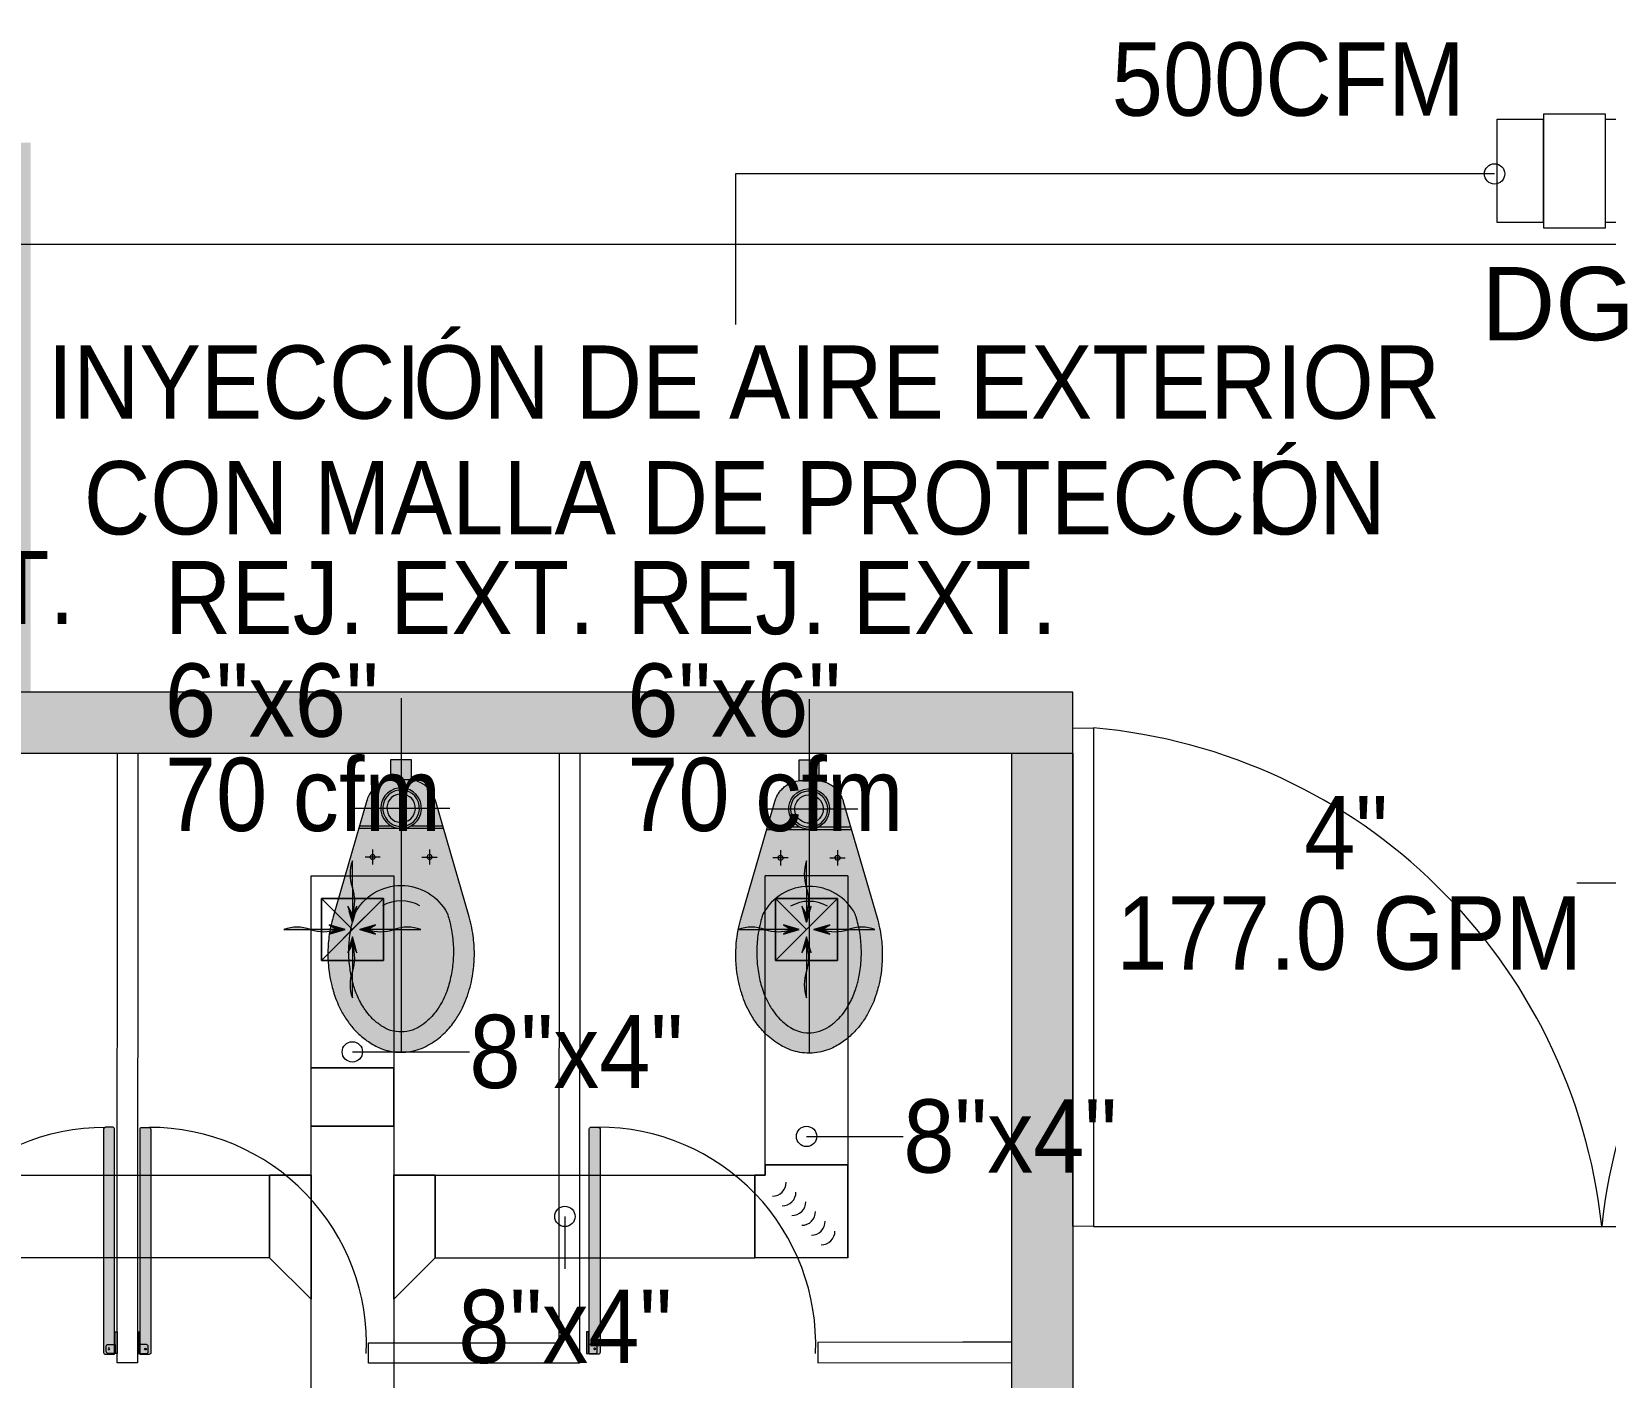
# Model space of a CAD drawing. Header units: metres. Extents: x 31.9 to 124, y -29 to 44.
# Drawn here: x 56.252 to 60.12, y -14.709 to -11.401 of the extents above; entities that cross this region are included whole.
import ezdxf

# ---------------------------------------------------------------- set-up
doc = ezdxf.new("R2010")
doc.units = ezdxf.units.M
doc.header["$LTSCALE"] = 100
doc.linetypes.add('Hidden 1_5', pattern=[0.0022, 0.0015, -0.0007000000000000001])
for name, color, linetype, lineweight in [('A-DETL-GENF', 7, 'Continuous', 9), ('A-GENM', 7, 'Continuous', 18), ('ARQ', 8, 'Continuous', 0), ('G-ANNO-TEXT', 7, 'Continuous', 9), ('M-HVAC-CDFF-IDEN', 7, 'Continuous', 9), ('M-HVAC-DUCT', 7, 'Continuous', 18), ('M-HVAC-DUCT-ANNO', 7, 'Hidden 1_5', 18), ('M-HVAC-DUCT-IDEN', 7, 'Continuous', 9), ('P-PIPE-IDEN', 7, 'Continuous', 9)]:
    doc.layers.add(name, color=color, linetype=linetype, lineweight=lineweight)
doc.layers.add('M-HVAC-CDFF', color=8, linetype='Continuous', lineweight=18, true_color=0x414141)
doc.styles.add('SansSerif', font='SANSS__.TTF', dxfattribs={"width": 0.9, "height": 0.18})
doc.styles.add('SansSerif_2', font='SANSS__.TTF', dxfattribs={"height": 0.1799999999999998})

# ---------------------------------------------------------------- blocks, each defined once
blk = doc.blocks.new('Est etapa 3 torre')
at = {"layer": 'ARQ'}
blk.add_line((1113.670491922903, -6003.673836377351), (1145.333174937007, -6003.673839297823), dxfattribs=at)
blk = doc.blocks.new('PUERTA BAÑOS')
at = {"layer": 'ARQ'}
h = blk.add_hatch(color=256, dxfattribs=at)
edge = h.paths.add_edge_path()
edge.add_line((-0.0074999999487773, 0.0024999998868225), (-0.0075031825107885, -0.6277996641574646))
edge.add_arc((-0.01250318248631676, -0.6277996643612159), 0.004999999975528264, -89.99999766574399, 2.3348184754468093e-06, ccw=False)
edge.add_line((-0.0125031822826145, -0.6327996643367442), (-0.0325031823012978, -0.6327996648610679))
edge.add_arc((-0.03250318250481996, -0.627799664827046), 0.005000000034021905, 180.0000023323223, 270.0000023321921, ccw=False)
edge.add_line((-0.0375031825388419, -0.6277996650305795), (-0.0374999998602448, -0.002500000990949047))
edge.add_arc((-0.03249999982656623, -0.002500000845348063), 0.005000000033678566, 90.00000166789118, 180.0000016684638, ccw=False)
edge.add_line((-0.0324999999721172, 0.0024999991883305), (-0.0074999999487773, 0.0024999998868225))
for p, q in [((1.137e-13, 9.095e-13), (-0.0050000000047135, -5.77529e-11)), ((1.7461161e-09, -0.0599999999967622), (1.137e-13, 9.095e-13)), ((-0.029999999795109, -0.0050000008186544), (-0.0299999993294478, -0.0200000007744166)), ((-0.0050000000047135, -5.77529e-11), (-0.0250000000233399, -6.984919e-10)), ((-0.024999999324848, -0.0250000006626579), (-0.0049999993062784, -0.0250000000801265)), ((-0.0049999993062784, -0.0250000000801265), (-0.0050000000047135, -5.77529e-11)), ((-0.0050000000047135, -5.77529e-11), (-0.0049999982584836, -0.0600000001127228)), ((-0.0049999982584836, -0.0600000001127228), (1.7461161e-09, -0.0599999999967622))]:
    blk.add_line(p, q, dxfattribs=at)
blk.add_lwpolyline([(-0.0074999999487773, 0.0024999998868225), (-0.0075031825107885, -0.6277996641574646, -0.4142135623759698), (-0.0125031822826145, -0.6327996643367442), (-0.0325031823012978, -0.6327996648610679, -0.4142135623724264), (-0.0375031825388419, -0.6277996650305795), (-0.0374999998602448, -0.002500000990949, -0.4142135623760223), (-0.0324999999721172, 0.0024999991883305)], format="xyb", close=True, dxfattribs=at)
blk.add_circle((-0.0224999996133875, -0.0125000005932634), 0.0025000000013434, dxfattribs=at)
at = {"layer": 'ARQ', "ltscale": 0.1}
blk.add_arc((-0.034025017172155, -0.0259464447144637), 0.6068551286275402, 177.548312870002, 270.1436830651604, dxfattribs=at)
at = {"layer": 'ARQ'}
for centre, radius, start, end in [((-0.0249999997905093, -0.0050000006435766), 0.0050000000026502, 90.00000155563731, 180.0000015586185), ((-0.0249999993247343, -0.020000000658456), 0.0050000000028146, 180.00000155562, 270.0000015556374)]:
    blk.add_arc(centre, radius, start, end, dxfattribs=at)
blk = doc.blocks.new('INODORO')
at = {"layer": 'ARQ'}
h = blk.add_hatch(color=256, dxfattribs=at)
edge = h.paths.add_edge_path()
edge.add_line((0.167138879916763, 0.3874542567732533), (0.0841340761049431, 0.1014604439486232))
edge.add_arc((0.0166338178486854, 0.1199999999093961), 0.0700000000000085, 269.9999996867988, 344.64191253289164, ccw=False)
edge.add_line((0.0166338174658449, 0.0499999999087777), (-0.0166338174676777, 0.0500000000906038))
edge.add_arc((-0.016633817085733, 0.1200000000917498), 0.0699999999999481, 195.3580868407373, 269.99999968683017, ccw=False)
edge.add_line((-0.08413407554513701, 0.1014604448682803), (-0.1671388762304913, 0.3874542586008414))
edge.add_arc((0.1445241762276623, 0.4779091156929099), 0.3245241738887575, 179.9999996868257, 196.1844647994607, ccw=False)
edge.add_arc((0.1445241762258433, 0.4779091156929099), 0.3245241738885062, 162.8823672647612, 179.9999996868052, ccw=False)
edge.add_arc((0.0735606987828419, 0.4997642400489898), 0.2502714864526803, 143.3683697551233, 162.8823672647904, ccw=False)
edge.add_arc((0.0285611388035818, 0.5332224222456718), 0.1941964442831833, 119.1220158624026, 143.3683697551146, ccw=False)
edge.add_arc((2.9203875e-09, 0.5844902877188362), 0.1355097122808655, 89.99999968678691, 119.12201586236091, ccw=False)
edge.add_arc((2.9203875e-09, 0.5844902877179265), 0.1355097122805724, 60.877983511279126, 89.9999996868533, ccw=False)
edge.add_arc((-0.0285611335220324, 0.5332224225594473), 0.1941964442830499, 36.63162961851879, 60.87798351123172, ccw=False)
edge.add_arc((-0.0735606938687283, 0.4997642408529829), 0.2502714864527536, 17.117632108836688, 36.631629618503325, ccw=False)
edge.add_arc((-0.1445241715509269, 0.4779091172708834), 0.3245241738884838, -3.131308972115221e-07, 17.117632108913824, ccw=False)
edge.add_arc((-0.1445241715500174, 0.4779091172695189), 0.3245241738885833, 343.81552050504206, 359.9999996868814, ccw=False)
blk.add_hatch(color=256, dxfattribs=at).paths.add_polyline_path([(0.0249999999987267, 0.0500000000006367), (-0.0250000000005457, 0.0500000000020009), (-0.0250000000014552, 0), (0.0249999999996362, 4.547e-13)])
at = {"layer": 'ARQ', "extrusion": (-1.5566525472e-06, -4.4737095447e-06, 0.9999999999887814)}
for p, q in [((-0.0512779855508256, 0.2400000002935485, 13.501742092681), (-0.0887220123605062, 0.2400000004986396, 13.50174203439367)), ((-0.0699999990584388, 0.2212779869937549, 13.50174197978049), (-0.069999998852893, 0.2587220138016164, 13.50174214729419)), ((0.0512779876389118, 0.2399999997337545, 13.50174225232502), (0.0887220144476828, 0.2399999995291182, 13.50174231061236)), ((0.0700000009418886, 0.2212779862279603, 13.50174219771184), (0.0700000011456155, 0.2587220130349124, 13.50174236522554)), ((0.1029590844498784, 0.169999999450738, 13.50174201961486), (-0.1029590831250857, 0.1700000005789661, 13.50174169907182)), ((-0.0237486835449659, 0.1640000001457338, 13.50174179553264), (-0.1013111289695416, 0.1640000005691036, 13.50174167479486)), ((0.1013111302281118, 0.1639999994617938, 13.50174199020731), (0.0237486848026833, 0.1639999998856183, 13.50174186946954))]:
    blk.add_line(p, q, dxfattribs=at)
at = {"layer": 'ARQ', "extrusion": (-1.5566525472e-06, -4.4737095447e-06, 0.9999999999887814), "flags": 128}
for points, elevation in [([(0.1671388799180908, 0.3874542567674592), (0.0841340761063266, 0.1014604439433082, -0.0167011858539135), (0.0827460431519839, 0.0969962248799978, -0.0228064528630514), (0.0803759648998266, 0.0910701072474405, -0.0218209622997338), (0.0776118789034668, 0.0856244843505995, -0.0347514792471935), (0.0722630478320732, 0.0775101332194199, -0.0365712911506086), (0.065478668989913, 0.0698583952563556, -0.0439883392274098), (0.055953944524454, 0.0620868957062605, -0.0521847935260016), (0.0431115439781712, 0.0552008485319434, -0.0824963867723115), (0.0207382643283103, 0.0501204355199821, -0.0146682033006329), (0.016633817465493, 0.049999999907792), (-0.0166338174681699, 0.0500000000892362, -0.083908947042246), (-0.0396378349518565, 0.0538878592796746, -0.0986986279768356), (-0.0632296782828643, 0.0677618366508902, -0.0824963867874234), (-0.0776167863289649, 0.0856331925254456, -0.0521847935286534), (-0.0834107733392284, 0.0990038548847728, -0.0091466910465832), (-0.0841340755424673, 0.1014604448637169), (-0.1671388762315909, 0.3874542585969077, -0.0384382318810308), (-0.1773120912419022, 0.436227508481503, -0.0322098651645196), (-0.179999997662262, 0.4779091174592618, -0.0043562944650778), (-0.1799507307570857, 0.4835636869435682, -0.0347539822823099), (-0.1760397497963983, 0.5284532426546146, -0.0218184611944585), (-0.1704152023055578, 0.5561978587393114, -0.0137793666262375), (-0.1656243812009251, 0.573427761838207, -0.0090242503766358), (-0.1628101955625901, 0.5820115332269507, -0.0228039516042641), (-0.1543373170048916, 0.6031968815550527, -0.0218209623747577), (-0.1444549128022155, 0.6226666811719203, -0.0315147983743547), (-0.1272792173413599, 0.6490932225697252, -0.0032331399943346), (-0.1257677262995335, 0.6510988845571141, -0.0365712911242686), (-0.1069463219407443, 0.6723266531382831, -0.0439883392046276), (-0.0805225559546658, 0.693886688675776, -0.0220501206487333), (-0.0659486565789375, 0.7028695782688371, -0.0301025395815668), (-0.05125606195865599, 0.7099322979612929, -0.0824963867841922), (-0.0079446084483641, 0.7197669127161005, -0.0146663661885284), (3.6587572e-09, 0.719999999991422, -0.0839082790123927), (0.0445320610557226, 0.7124737941473592, -0.0433837691539921), (0.0659486637128932, 0.7028695775453342, -0.0550790149373282), (0.1007063471003309, 0.6781437026464371, -0.0508149280683712), (0.1272792238852709, 0.6490932211777436, -0.0315497034242814), (0.1444720595537028, 0.6226362692529773, -0.0521855455748661), (0.1651875980231962, 0.5748313444857477, -0.0014683863351956), (0.1656243869217695, 0.5734277600260388, -0.0425164554927479), (0.1773120686760742, 0.5195909348136257, -0.0322100287174995), (0.1800000023387562, 0.4779091154888416, -0.0043571310662072), (0.1799507165077342, 0.4722534601760911, -0.0347522301866887), (0.1760399391368104, 0.4273661615002933, -0.0218196117753596), (0.1704151328853481, 0.3996200761491883, -0.0097069137479181), (0.167138857705388, 0.3874541802362085)], 13.50184572046907), ([(2.10209143665e-05, 0.6700604028757108, 0.0146663662201114), (-0.0049980160714407, 0.6699131491592321, 0.0824963867754862), (-0.0323601810299641, 0.6637000962787579, 0.0447953269140428), (-0.0459570889083387, 0.6566657190582808, 0.0073747332536994), (-0.0496328151280998, 0.6542484947989952, 0.0439883391764525), (-0.0699262428530629, 0.6376904075384654, 0.0365712911168267), (-0.0843810639122695, 0.6213875009867291, 0.0188768098917693), (-0.0908717233557279, 0.6121897254497327, 0.015864262478818), (-0.0979042313401942, 0.6005909817039088, 0.0218209623995093), (-0.1063467931616888, 0.5839578847887129, 0.0228039516112901), (-0.11358519381172, 0.5658591904561657, 0.0179099563173766), (-0.1180962050232618, 0.5512265233249379, 0.0048944974453076), (-0.1195818378695009, 0.5454905562712559, 0.0218184611920648), (-0.124827357386251, 0.5196155991474912, 0.0347539822809637), (-0.1284747844892388, 0.477751068541692, 0.0043562944693063), (-0.1285207313875723, 0.4724775501558188, 0.0322098651650438), (-0.126013958070092, 0.4336047886186073, 0.0336196500379373), (-0.1180962058839448, 0.3937285768771058, 0.0103533777945605), (-0.1156160600690441, 0.3852294822167833, 0.0084883444845169), (-0.1133215334037229, 0.3783427035490652)], 13.50174109866126), ([(0.1133635720422624, 0.3783427023080597, 0.0009349440113181), (0.1136277496650072, 0.3790973919334771, 0.0179081190670982), (0.1181382446900456, 0.3937285755838043, 0.0048942608912736), (0.1196238084346395, 0.3994642646617991, 0.0218196117238312), (0.1248695692754063, 0.4253405920407407, 0.0347522301599872), (0.1285168065081305, 0.4672030177138213, 0.0043571310470062), (0.1285627710560046, 0.4724775487488305, 0.032210028726899), (0.1260559723300845, 0.5113505064617754, 0.0336194864654326), (0.1181382455515812, 0.5512265220270888, 0.0103527910675619), (0.1156582502073494, 0.5597251381185752, 0.0521855455776311), (0.0979609155770011, 0.6005650010045886, 0.0158991415559226), (0.0909137645516698, 0.6121897244565649, 0.0665105114334335), (0.0651759842235907, 0.6421578962907079, 0.0403733848146336), (0.0459991305885239, 0.6566657185562396, 0.0580937513201958), (0.0281543067209428, 0.6653056955411218, 0.0839082790044594), (2.10209143665e-05, 0.6700604028757108)], 13.50174109866127)]:
    blk.add_lwpolyline(points, format="xyb", dxfattribs=dict(at, elevation=elevation))
at = {"layer": 'ARQ', "ltscale": 0.25, "extrusion": (-1.5566525472e-06, -4.4737095447e-06, 0.9999999999887814), "elevation": 13.50174109866126}
for points in [[(2.10175234599e-05, -0.1499395971131048), (2.10215969494e-05, 0.7200604028791215)], [(-0.1199789826137919, 0.1200604028850315), (0.1200210176653818, 0.1200604028813935)]]:
    blk.add_lwpolyline(points, dxfattribs=at)
at = {"layer": 'ARQ', "extrusion": (-1.5566525472e-06, -4.4737095447e-06, 0.9999999999887814), "elevation": 13.50174109866127}
blk.add_lwpolyline([(0.0250210175254287, 0.0500604028859863), (-0.0249789824728811, 0.0500604028855315), (-0.0249789824750483, 6.04028866683e-05), (0.025021017524171, 6.04028866683e-05)], close=True, dxfattribs=at)
at = {"layer": 'ARQ', "extrusion": (-1.556652547174008e-06, -4.473709544709044e-06, 0.9999999999887812)}
blk.add_ellipse((2.1245228e-09, 0.438210434820121, 13.50174305923893), major_axis=(0.1210894758802731, -0.0421337682255033), ratio=0.9999999999887806, start_param=3.962815268545562, end_param=6.131667520141916, dxfattribs=at)
at = {"layer": 'ARQ', "extrusion": (-1.556652547168421e-06, -4.473709544710988e-06, 0.9999999999887813)}
blk.add_ellipse((2.1245228e-09, 0.438210434820121, 13.50174305923893), major_axis=(0.08626053019274069, -0.0300148395202315), ratio=0.9999999999887816, start_param=4.528682651413999, end_param=5.565800137270519, dxfattribs=at)
at = {"layer": 'ARQ', "extrusion": (-1.556652547069511e-06, -4.473709544810609e-06, 0.9999999999887813)}
for centre in [(-0.0699999989565754, 0.2400000003976856, 13.50174206353734), (0.07000000104375201, 0.2399999996282531, 13.50174228146869)]:
    blk.add_ellipse(centre, major_axis=(0.0056667529156613, -0.0019717787378508), ratio=0.9999999999887814, dxfattribs=at)
at = {"layer": 'ARQ', "extrusion": (-1.556652547155208e-06, -4.473709544715585e-06, 0.9999999999887815)}
blk.add_ellipse((3.881837e-10, 0.120000000015807, 13.50174163565786), major_axis=(0.0472229409644698, -0.0164314894835613), ratio=0.9999999999887814, dxfattribs=at)
at = {"layer": 'ARQ', "extrusion": (-1.556652547174209e-06, -4.473709544708974e-06, 0.9999999999887813)}
blk.add_ellipse((3.881837e-10, 0.120000000015807, 13.50174163565786), major_axis=(0.0425006468680414, -0.014788340535414), ratio=0.9999999999887812, dxfattribs=at)
at = {"layer": 'ARQ', "extrusion": (-1.556652547156365e-06, -4.473709544715183e-06, 0.9999999999887816)}
blk.add_ellipse((3.881837e-10, 0.120000000015807, 13.50174163565786), major_axis=(0.0330560586750786, -0.011502042638485), ratio=0.9999999999887814, dxfattribs=at)
blk = doc.blocks.new('P6-7-8')
at = {"layer": 'ARQ', "ltscale": 0.03}
h = blk.add_hatch(color=256, dxfattribs=at)
h.dxf.hatch_style = 1
h.paths.add_polyline_path([(129.3865621133843, -2853.855804506081), (129.3865621134357, -2854.005809336991), (129.7347591097323, -2854.005812471573), (129.7347591094476, -2853.855807643226)])
h.paths.add_polyline_path([(129.7347591042089, -2853.855807642994), (129.8847639346534, -2853.855807643057), (129.8847639376768, -2855.206729296698), (129.7347591103762, -2855.206729295236)])
h.paths.add_polyline_path([(132.4462888084984, -2855.356754535149), (132.4462888084984, -2855.206729295966), (129.3865621139901, -2855.2064112302), (129.3865621139901, -2855.356436469382)])
h.paths.add_polyline_path([(129.0366104135594, -2859.980488836386), (129.0365619734098, -2855.355804504832), (128.8865619759476, -2855.355804501174), (128.8866028129132, -2859.61510797262), (128.8865621027003, -2859.980483682531)])
h.paths.add_polyline_path([(132.4462332317758, -2858.531190915465), (132.2962079925928, -2858.531190915465), (132.2961985988152, -2855.356754535153), (132.4462238379981, -2855.356754535153)])
h.paths.add_polyline_path([(131.0459575716372, -2858.381174226039), (131.0461623731348, -2860.070768082228), (131.3462096694964, -2860.070768082228), (131.3462096694964, -2859.920510028152), (131.1970768258589, -2859.920717763606), (131.1960066738188, -2858.381174226039)])
h.paths.add_polyline_path([(132.4462353723156, -2859.920520186214), (132.2962101331327, -2859.920520186214), (132.2962031860268, -2860.570226184826), (132.4462284252097, -2860.570226184826)])
h.paths.add_polyline_path([(132.2462932880007, -2860.070778806225), (132.2962101331641, -2860.070569288396), (132.2962101331641, -2859.920520186214), (132.2462932880007, -2859.920729704043)])
h.paths.add_polyline_path([(128.886562301552, -2862.415180066459), (132.4462924995787, -2862.415179770738), (132.4462924995787, -2862.265130668557), (129.386562157413, -2862.265130964944), (129.3865621574585, -2862.380562136251), (128.8865623016661, -2862.380562134603)])
h.paths.add_polyline_path([(132.296246309827, -2861.77026801326), (132.2962433973955, -2862.265130954991), (132.4462924995771, -2862.265130954991), (132.4462954120086, -2861.77026801326)])
h.paths.add_polyline_path([(135.7619949586428, -2859.920520184995), (135.7619949586428, -2860.070524724243), (135.1955374785273, -2860.070524723945), (135.1955375160589, -2862.435182168386), (135.0454909214725, -2862.435182167988), (135.0454908839408, -2859.920520185247)])
h.paths.add_polyline_path([(138.3143842359016, -2859.920520186054), (138.3143842359016, -2860.070524718216), (137.8865621068339, -2860.070524718216), (137.8865621052548, -2859.980562135912), (137.3865621054877, -2859.980562136592), (137.3865621070624, -2860.070524721014), (136.9619949586429, -2860.070524723048), (136.9619949586429, -2859.920520186054)])
h.paths.add_polyline_path([(135.1955375148452, -2862.43518216822), (142.2381091023706, -2862.435182171283), (142.2381091023706, -2862.282483498081), (135.1955375148452, -2862.282483495018)])
h.paths.add_polyline_path([(140.5135419087342, -2859.920557914773), (140.5135419087342, -2860.070562451633), (139.5143842359046, -2860.070562453403), (139.5143842359046, -2859.920557915868)])
h.paths.add_polyline_path([(139.938931607318, -2862.282483496777), (140.0889782017589, -2862.282483497177), (140.088971238908, -2860.07056245434), (139.9389712414459, -2860.070562450678), (139.9389712414952, -2860.068550720262), (139.938931607318, -2862.282483496777), (139.9388850109212, -2862.282483496944)])
h.paths.add_polyline_path([(141.713541908734, -2859.920557913772), (141.713541908734, -2860.070562453472), (142.2381090916138, -2860.070562453114), (142.2381091027237, -2862.435182176465), (142.3881556973101, -2862.435182166168), (142.3881556862002, -2859.920557904517)])
h.paths.add_polyline_path([(145.384194758097, -2862.280588873095), (149.1853955403637, -2862.280566040151), (149.1853955403637, -2862.430615142018), (145.384194758097, -2862.430637974962)])
h.paths.add_polyline_path([(144.8341426026773, -2862.430615865846), (144.8341426025486, -2859.980594837533), (144.884189033276, -2859.980562539161), (144.8841947568858, -2862.380562136068), (145.3841624598501, -2862.38056213594), (145.38422705638, -2862.430615865715)])
h.paths.add_polyline_path([(148.6194685378462, -2860.7769417958), (148.6194930768113, -2862.280607882768), (148.4694439749453, -2862.280607882768), (148.4694194359802, -2860.7769417958)])
h.paths.add_polyline_path([(148.6194715538054, -2860.77693100904), (149.035349948716, -2860.77689073295), (149.035349948716, -2860.926939834816), (148.6194715538054, -2860.926980110905)])
h.paths.add_polyline_path([(149.1853955418451, -2860.776899953183), (149.1854200808102, -2862.280566040151), (149.0353709789442, -2862.280566040151), (149.0353464399791, -2860.776899953183)])
h.paths.add_polyline_path([(146.0333011162077, -2858.461107505001), (149.0353464456027, -2858.461026982122), (149.0353464456027, -2858.611076083988), (146.0333011162077, -2858.611156606866)])
h.paths.add_polyline_path([(146.4926317325221, -2857.519826286345), (146.4926348308288, -2858.461037697722), (146.6426839326948, -2858.461037697722), (146.6426808343881, -2857.519826286345)])
h.paths.add_polyline_path([(144.8327194737803, -2856.358996580593), (144.8341426025484, -2859.980562539272), (144.9841917044143, -2859.980562539272), (144.9827685756463, -2856.358996580593)])
h.paths.add_polyline_path([(145.1269687749877, -2858.461139007801), (144.983624109452, -2858.461127165491), (144.983624109452, -2858.611176267357), (145.1269687749877, -2858.611188109666)])
h.paths.add_polyline_path([(146.4926317325221, -2856.368983506348), (149.0353387694822, -2856.368964819929), (149.0353387694822, -2856.519013921795), (146.4926317325221, -2856.519032608213)])
h.paths.add_polyline_path([(149.1853878713036, -2856.368960826278), (149.1854128560719, -2857.572304531316), (149.0353637542059, -2857.572304531316), (149.0353387694377, -2856.368960826278)])
h.paths.add_polyline_path([(146.4925657651124, -2852.602064806326), (146.492647770036, -2854.161488035861), (146.642696871902, -2854.161488035861), (146.6426147538398, -2852.60206449095)])
h.paths.add_polyline_path([(148.5878608232197, -2852.604307698292), (146.4926317325221, -2852.600434649178), (146.4926317325221, -2852.450385547312), (148.5887487636601, -2852.454461795352)])
h.paths.add_polyline_path([(148.8053236954897, -2851.006034373854), (140.337522235782, -2851.006056756445), (140.3375222311408, -2851.156060957897), (148.8053236908486, -2851.156038575423)])
h.paths.add_polyline_path([(140.3375222334616, -2853.856754543055), (140.3378832284277, -2851.156060958846), (140.4878874307697, -2851.156054297139), (140.48752643592, -2853.856747881347)])
at = {"layer": 'ARQ', "ltscale": 30}
blk.add_line((132.4969236847141, -2856.519891234578), (134.9947944785674, -2856.519914668785), dxfattribs=at)
at = {"layer": 'ARQ'}
for points in [[(132.4462888072671, -2855.356754535149), (132.4462888072671, -2855.206729295966), (129.3865621162324, -2855.2064112302), (129.3865621162324, -2855.356436469382)], [(132.4969236847141, -2856.519891234578), (132.4462272773121, -2856.519000841162), (132.4462272773123, -2855.294238042989), (132.4969236833299, -2855.295128435683)], [(130.1481577417076, -2855.356733207719), (130.1471688354909, -2856.854646163463), (130.0971000550703, -2856.854651772929), (130.0971000548593, -2856.804651766131), (130.0970822556442, -2856.804646162929), (130.0980944724947, -2855.356733207697)], [(131.2347003113846, -2855.356754535153), (131.2337173986716, -2856.855305862189), (130.715357990407, -2856.855309398034), (130.7153579901951, -2856.805309391235), (131.1836308188249, -2856.805305861655), (131.1846370421717, -2855.356754535131)], [(132.4462332317758, -2858.531190915465), (132.2962079925928, -2858.531190915465), (132.2961985988152, -2855.356754535153), (132.4462238379981, -2855.356754535153)], [(131.8192100245278, -2856.854715422981), (132.2962101493276, -2856.853722794184), (132.2962157587936, -2856.803654013765), (132.1760530223555, -2856.803653857923), (132.1760530223555, -2856.803653857923), (131.819210024506, -2856.804652153768)]]:
    blk.add_lwpolyline(points, close=True, dxfattribs=at)
for centre, radius, start, end in [((132.3763381027327, -2856.666377201232), 1.377428269337491, 6.142214153623073, 84.97734262253722), ((135.1153454188006, -2856.665618016318), 1.377312800737079, 95.02115285933064, 173.8890322096289)]:
    blk.add_arc(centre, radius, start, end, dxfattribs=at)
blk.add_blockref('Est etapa 3 torre', (-994.1638075738222, 3149.568271171783), dxfattribs=at)
at = {"layer": 'ARQ', "extrusion": (0, 0, -1), "zscale": -1, "rotation": 180.0000163624754}
blk.add_blockref('INODORO', (-130.7952633509733, -2855.371663240144, 13.50174102588632), dxfattribs=at)
at = {"layer": 'ARQ', "extrusion": (0, 0, -1), "xscale": -1, "zscale": -1, "rotation": 179.9999836375244}
blk.add_blockref('INODORO', (-131.7977546679615, -2855.373756104769, 13.50174113772906), dxfattribs=at)
at = {"layer": 'ARQ', "ltscale": 0.0003, "yscale": 0.8784798838123716, "zscale": 0.8784798838123716}
for p, xscale, rotation in [((130.0971000450031, -2856.831502603251), -0.8784798838123716, 179.9996933002925), ((130.1472188671075, -2856.832000915833), 0.8784798838123716, 180.0003066997074), ((131.2510846179039, -2856.831502603251), 0.8784798838123716, 180.0003066997074)]:
    blk.add_blockref('PUERTA BAÑOS', p, dxfattribs=dict(at, xscale=xscale, rotation=rotation))
blk = doc.blocks.new('REJILLA EXTRACCION - 6_x6_-1710424-NIVEL 07')
at = {"layer": 'A-DETL-GENF', "lineweight": 18, "true_color": 0x00ff00}
for points in [[(-1.732587406877428e-14, 0.1680091996616222), (-1.732587406877428e-14, 0.102751985560396), (0.005074311569211704, 0.1243079911316015), (0.005074311569211704, 0.1464531940904254)], [(-0.00507431156925502, 0.08119597998919924), (-0.005074311569263682, 0.05905077703038399), (-2.598881110316143e-14, 0.03749477145918721), (-1.732587406877428e-14, 0.102751985560396)], [(-0.01124999997696702, 0.05698034297572711), (2.805925305437995e-11, 0.01800919980325198), (0.01125000002051561, 0.05698034297572711), (2.424756075924961e-11, 0.03749477138846299)], [(-0.1682750000000202, -7.796643330948428e-14), (-0.1030177858988027, -7.796643330948428e-14), (-0.1245737914699995, 0.005074311569159727), (-0.1467189944288234, 0.005074311569151064)], [(-0.05724614331410783, 0.01125000002044631), (-0.03776057172686103, 2.419558313704329e-11), (-0.05724614331412516, -0.011249999977019), (-0.01827500014165002, 2.799861249513924e-11)], [(0.01827500014160671, 2.799861249513924e-11), (0.05724614331408184, -0.01124999997702767), (0.03776057172681772, 2.41869202000089e-11), (0.05724614331408184, 0.01125000002045497)], [(0.1030177858987594, -8.662937034387142e-14), (0.1682749999999769, -8.662937034387142e-14), (0.1467189944287801, 0.005074311569159727), (0.1245737914699649, 0.005074311569151064)], [(-0.1030177858988027, -7.796643330948428e-14), (-0.08146178032760595, -0.005074311569324323), (-0.05931657736879069, -0.00507431156931566), (-0.03776057179757659, -7.796643330948428e-14)], [(-0.01124999997695836, -0.05698034297588304), (2.4256223696284e-11, -0.03749477138862758), (0.01125000002052427, -0.05698034297588304), (2.805059011734556e-11, -0.01800919980341657)], [(-0.00507431156925502, -0.05905077703053992), (-0.00507431156925502, -0.0811959799893725), (-1.732587406877428e-14, -0.1027519855605693), (-1.732587406877428e-14, -0.03749477145934314)], [(0.03776057179753328, -7.796643330948428e-14), (0.05931657736873872, -0.00507431156931566), (0.08146178032755397, -0.005074311569324323), (0.1030177858987594, -8.662937034387142e-14)], [(-1.732587406877428e-14, -0.1027519855605693), (-1.732587406877428e-14, -0.1680091996617781), (0.005074311569211704, -0.1464531940905813), (0.005074311569211704, -0.1243079911317661)]]:
    blk.add_hatch(color=3, dxfattribs=at).paths.add_polyline_path(points)
at = {"layer": 'A-DETL-GENF', "color": 3, "true_color": 0x00ff00}
for p, q in [((6.831368803972282e-16, 0.168009199661704), (2.875373469035371e-16, 0.1027519855604849)), ((1.140101739104896e-16, 0.03749477145926518), (5.096097074041845e-16, 0.1027519855604849)), ((2.427051914165031e-11, 0.03749477138854408), (-0.0112499999769441, 0.05698034297580819)), ((-0.01124999997694418, 0.05698034297580839), (2.807948701888385e-11, 0.01800919980333402)), ((-0.007499999976950025, 0.04398996191540265), (2.807885464140014e-11, 0.01800919980333182)), ((2.80794807894715e-11, 0.01800919980333397), (0.01125000002053564, 0.05698034297580392)), ((0.01125000002053566, 0.05698034297580399), (2.427052092635051e-11, 0.03749477138854408)), ((2.807885698677981e-11, 0.0180091998033318), (0.007500000023049941, 0.04398996191831286)), ((-0.01827500014162847, 2.807888198015512e-11), (-0.05724614331409845, 0.01125000002053493)), ((-0.05724614331409852, 0.01125000002053495), (-0.03776057172683858, 2.426986739911819e-11)), ((-0.03776057172683858, 2.426986516734186e-11), (-0.05724614331410265, -0.01124999997694481)), ((-0.05724614331410285, -0.01124999997694489), (-0.01827500014162852, 2.807888636602307e-11)), ((-0.0182750001416263, 2.807825817746343e-11), (-0.04425576225660738, 0.007500000023049269)), ((-0.04425576225369713, -0.007499999976950697), (-0.01827500014162632, 2.807825610351422e-11)), ((0.05724614331409845, 0.01125000002053493), (0.01827500014162847, 2.807888425104821e-11)), ((0.0182750001416263, 2.807825817746343e-11), (0.04425576225660738, 0.007500000023049269)), ((0.04425576225369713, -0.007499999976950697), (0.01827500014162632, 2.807825610351422e-11)), ((0.01827500014162852, 2.807888726759228e-11), (0.05724614331410285, -0.01124999997694489)), ((0.03776057172683858, 2.426986781106044e-11), (0.05724614331409852, 0.01125000002053495)), ((0.05724614331410265, -0.01124999997694481), (0.03776057172683858, 2.426986528414332e-11)), ((-0.1682749999999985, -3.40332742497596e-16), (-0.1030177858987794, -5.511846188652166e-16)), ((-0.03776057179755968, -5.399641347321918e-16), (-0.1030177858987794, -3.291122583645693e-16)), ((2.807948607690865e-11, -0.01800919980333402), (-0.01124999997694418, -0.05698034297580839)), ((-0.0112499999769441, -0.05698034297580819), (2.427051881137565e-11, -0.03749477138854408)), ((-0.007499999976950025, -0.04398996191540265), (2.807885464140014e-11, -0.01800919980333182)), ((2.807885698677981e-11, -0.0180091998033318), (0.007500000023049941, -0.04398996191831286)), ((0.01125000002053564, -0.05698034297580392), (2.807948067395927e-11, -0.01800919980333397)), ((5.096097074041845e-16, -0.1027519855604849), (1.140101739104896e-16, -0.03749477145926518)), ((2.427052178536889e-11, -0.03749477138854408), (0.01125000002053566, -0.05698034297580399)), ((0.1030177858987794, -3.291122583645693e-16), (0.03776057179755968, -5.399641347321918e-16)), ((0.1030177858987794, -5.511846188652166e-16), (0.1682749999999985, -3.40332742497596e-16)), ((2.875373469035371e-16, -0.1027519855604849), (6.831368803972282e-16, -0.168009199661704))]:
    blk.add_line(p, q, dxfattribs=at)
for centre, radius, start, end in [((-0.09028563226140028, 0.1353805926110947), 0.09600063224220978, 340.1304925483827, 19.86950745161587), ((0.0902856322614012, 0.0701233785098745), 0.0960006322422099, 160.130492548383, 199.8695074516159), ((-0.1356463929493889, -0.09028563226140121), 0.0960006322422097, 70.1304925483832, 109.8695074516161), ((0.1356463929493889, -0.0902856322614012), 0.09600063224220967, 70.13049254838394, 109.8695074516168), ((-0.07038917884816925, 0.09028563226140043), 0.09600063224220978, 250.1304925483828, 289.8695074516161), ((0.0902856322614012, -0.0701233785098745), 0.09600063224220988, 160.1304925483838, 199.8695074516166), ((0.07038917884816925, 0.09028563226140043), 0.09600063224220981, 250.1304925483832, 289.8695074516164), ((-0.09028563226140027, -0.1353805926110947), 0.09600063224220978, 340.1304925483838, 19.86950745161698)]:
    blk.add_arc(centre, radius, start, end, dxfattribs=at)
at = {"layer": 'M-HVAC-CDFF', "color": 3, "true_color": 0x00ff00}
for p, q in [((0.07620000000000125, 0.07620000000000073), (-0.07619999999999859, 0.07620000000000073)), ((-0.07619999999999859, 0.07620000000000073), (-0.07619999999999859, -0.07620000000000442)), ((-0.07619999999999859, 0.07620000000000073), (0.07620000000000125, -0.07620000000000442)), ((0.07620000000000125, -0.07620000000000443), (0.07620000000000125, 0.07620000000000071)), ((-0.07619999999999859, -0.07620000000000443), (0.07620000000000125, -0.07620000000000443))]:
    blk.add_line(p, q, dxfattribs=at)
blk = doc.blocks.new('M_Rectangular Takeoff - LAMINA-1710448-NIVEL 07')
at = {"layer": 'M-HVAC-DUCT', "color": 3, "true_color": 0x00ff00}
for p, q in [((57.11679645940954, -13.53158259166566), (56.96439645940954, -13.53158259166566)), ((56.96439645940954, -13.53158259166566), (56.96439645940954, -13.68398259166566)), ((56.96439645940954, -13.53158259166566), (56.96439645940954, -13.68398259166566)), ((57.11679645940954, -13.53158259166566), (56.96439645940954, -13.53158259166566)), ((56.96439645940954, -13.53158259166566), (56.96439645940954, -13.68398259166566)), ((57.11679645940954, -13.53158259166566), (56.96439645940954, -13.53158259166566)), ((57.11679645940954, -13.68398259166566), (57.11679645940954, -13.53158259166566)), ((57.11679645940954, -13.68398259166566), (57.11679645940954, -13.53158259166566)), ((57.11679645940954, -13.68398259166566), (57.11679645940954, -13.53158259166566)), ((56.96439645940954, -13.68398259166566), (57.11679645940954, -13.68398259166566)), ((56.96439645940954, -13.68398259166566), (57.11679645940954, -13.68398259166566)), ((56.96439645940954, -13.68398259166566), (57.11679645940954, -13.68398259166566))]:
    blk.add_line(p, q, dxfattribs=at)
blk = doc.blocks.new('Rectangular Tap - ZAPATA - ZAPATA FIBRA DE VIDRIO-1715838-NIVEL 07')
at = {"layer": 'M-HVAC-DUCT', "color": 3, "true_color": 0x00ff00}
for p, q in [((57.14219615297209, -14.21146843858216), (57.24379615294653, -14.21146841358632)), ((57.14219622795961, -14.51626843858215), (57.14219615297209, -14.21146843858216)), ((57.24379843127258, -14.21146841358653), (57.14219843129815, -14.21146843858237)), ((57.14219843129815, -14.21146843858237), (57.14219850628566, -14.51626843858236)), ((57.24379620293821, -14.41466841358632), (57.24379615294653, -14.21146841358632)), ((57.24379843127258, -14.21146841358653), (57.24379848126426, -14.41466841358652)), ((57.24379620293821, -14.41466841358632), (57.14219622795961, -14.51626843858215)), ((57.24379848126426, -14.41466841358652), (57.14219850628566, -14.51626843858236))]:
    blk.add_line(p, q, dxfattribs=at)
blk = doc.blocks.new('Rectangular Tap - ZAPATA - ZAPATA FIBRA DE VIDRIO-1716468-NIVEL 07')
at = {"layer": 'M-HVAC-DUCT', "color": 3, "true_color": 0x00ff00}
for p, q in [((1.932336730946574e-14, 0.1015999999999929), (1.932336730946574e-14, -0.2032000000000074)), ((0.1016000000000068, 0.1015999999999928), (1.93224103384182e-14, 0.1015999999999929)), ((1.82793986436107e-14, -0.2032000000000074), (1.82793986436107e-14, 0.1015999999999928)), ((1.82793986436107e-14, 0.1015999999999928), (0.1016000000000057, 0.1015999999999928)), ((0.1016000000000068, 0.1015999999999928), (0.1016000000000068, -0.1016000000000071)), ((0.1016000000000057, -0.1016000000000071), (0.1016000000000057, 0.1015999999999928)), ((1.932336730946574e-14, -0.2032000000000074), (0.1016000000000068, -0.1016000000000071)), ((1.82793986436107e-14, -0.2032000000000074), (0.1016000000000058, -0.1016000000000071))]:
    blk.add_line(p, q, dxfattribs=at)
blk = doc.blocks.new('Rectangular Elbow - Mitered - Single Thickness Vanes - LAMINA-V4-NIVEL 07')
at = {"layer": 'A-GENM', "color": 3, "true_color": 0x00ff00}
for centre, radius, start, end in [((58.07300588914789, -14.22925248578602), 0.03386666665814988, 270.0000140960284, 1.409602874626871e-05), ((58.07300816747394, -14.22925248578547), 0.03386666665814988, 270.0000140960337, 1.409603410946041e-05), ((58.09695324468963, -14.25319982955063), 0.03386666665814988, 270.0000140960337, 1.409603410946041e-05), ((58.09695552301568, -14.25319982955007), 0.03386666665815699, 270.0000140960273, 1.409602770337912e-05), ((58.12090060023137, -14.27714717331524), 0.03386666665815698, 270.0000140960095, 1.409600989405886e-05), ((58.12090287855742, -14.27714717331468), 0.03386666665814989, 270.0000140960188, 1.409601913907716e-05), ((58.14484795577311, -14.30109451707985), 0.03386666666666573, 270.0000140960246, 1.409602500868833e-05), ((58.14485023409916, -14.30109451707929), 0.03386666666666752, 270.0000140960232, 1.409602350746652e-05), ((58.16879531131485, -14.32504186084445), 0.03386666666666573, 270.0000140960246, 1.409602500868833e-05), ((58.1687975896409, -14.32504186084389), 0.03386666666666752, 270.0000140960232, 1.409602350746652e-05), ((58.19274266685658, -14.34898920460906), 0.03386666665815699, 270.0000140960216, 1.409602200534293e-05), ((58.19274494518264, -14.3489892046085), 0.03386666666666574, 270.0000140960232, 1.409602350746652e-05)]:
    blk.add_arc(centre, radius, start, end, dxfattribs=at)
at = {"layer": 'M-HVAC-DUCT', "color": 3, "true_color": 0x00ff00}
for p, q in [((58.05522160232471, -14.18606821395799), (58.25842160227362, -14.18606816396631)), ((58.05522160857367, -14.211468213958), (58.05522160232471, -14.18606821395799)), ((58.25842388059968, -14.18606816396575), (58.05522388065076, -14.18606821395744)), ((58.05522388065076, -14.18606821395744), (58.05522388689973, -14.21146821395744)), ((58.25842160227362, -14.18606816396631), (58.25842165851427, -14.41466816396631)), ((58.25842393684032, -14.41466816396575), (58.25842388059968, -14.18606816396575)), ((58.05522160857367, -14.211468213958), (58.02982160858008, -14.21146822020696)), ((58.02982160858008, -14.21146822020696), (58.02982165857176, -14.41466822020695)), ((58.02982388690613, -14.2114682202064), (58.05522388689973, -14.21146821395744)), ((58.02982393689781, -14.41466822020639), (58.02982388690613, -14.2114682202064)), ((58.25842165851427, -14.41466816396631), (58.02982165857176, -14.41466822020695)), ((58.25842393684032, -14.41466816396575), (58.02982393689781, -14.41466822020639))]:
    blk.add_line(p, q, dxfattribs=at)
blk = doc.blocks.new('M_Rectangular Transition - Angle - 10 LAMINA-1976717-NIVEL 07')
at = {"layer": 'M-HVAC-DUCT', "color": 3, "true_color": 0x00ff00}
for p, q in [((56.93899736241376, -14.09153523987788), (56.93899691679633, -13.94748463359431)), ((57.14219691679632, -13.94748467512971), (56.93899691679633, -13.94748463359431)), ((56.93899736241376, -14.09153525735413), (56.93899691679633, -13.94748464757531)), ((56.93899691679633, -13.94748464757531), (57.14219691679632, -13.94748468911072)), ((57.14219736241376, -14.09153528141328), (57.14219691679632, -13.94748467512971)), ((57.14219691679632, -13.94748468911072), (57.14219736241376, -14.09153529888954)), ((56.93899736241376, -14.09153523987788), (57.14219736241376, -14.09153528141328)), ((57.14219736241376, -14.09153529888954), (56.93899736241376, -14.09153525735413))]:
    blk.add_line(p, q, dxfattribs=at)
blk = doc.blocks.new('Damper de gravedad- Rectangular - Simple - Standard-2840640-NIVEL 07')
at = {"layer": 'M-HVAC-DUCT', "color": 4, "true_color": 0x00ffff}
for p, q in [((-0.0761999999999928, -0.1397000000000089), (-0.0761999999999928, 0.1396999999999912)), ((-0.0761999999999928, 0.1396999999999912), (0.07620000000000715, 0.1396999999999912)), ((0.07620000000000715, 0.1396999999999912), (0.07620000000000715, -0.1397000000000089)), ((0.07620000000000715, -0.1397000000000089), (-0.0761999999999928, -0.1397000000000089))]:
    blk.add_line(p, q, dxfattribs=at)

msp = doc.modelspace()

# ---------------------------------------------------------------- linework, layer by layer
at = {"layer": 'G-ANNO-TEXT'}
for p, q in [((57.98193873561448, -11.75093223415894), (57.98193873561448, -12.12093512587725)), ((59.84758718478857, -11.75093223415894), (57.98193873561448, -11.75093223415894))]:
    msp.add_line(p, q, dxfattribs=at)
msp.add_circle((59.84758718478857, -11.75093223415894), 0.02499999999999858, dxfattribs=at)
at = {"layer": 'M-HVAC-DUCT', "color": 4, "true_color": 0x00ffff}
for p, q in [((59.85431053036676, -11.87042406598178), (59.85431053036676, -11.61642406598178)), ((59.85431053036676, -11.61642406598178), (59.96779648624059, -11.61642406598178)), ((59.96779648624059, -11.87042406598178), (59.96779648624059, -11.61642406598178)), ((60.12019648624059, -11.87042406598178), (60.12019648624059, -11.61642406598178)), ((60.12019648624059, -11.61642406598178), (60.68976053036675, -11.61642406598179)), ((59.96779648624059, -11.87042406598178), (59.85431053036676, -11.87042406598178)), ((60.68976053036675, -11.87042406598179), (60.12019648624059, -11.87042406598178))]:
    msp.add_line(p, q, dxfattribs=at)
at = {"layer": 'M-HVAC-DUCT', "color": 3, "true_color": 0x00ff00}
for p, q in [((56.93897576308012, -13.47599202894572), (57.14217576308012, -13.47599200685651)), ((56.93897581433453, -13.94748456984877), (56.93897576308011, -13.47599202894572)), ((57.14217576308012, -13.47599200685651), (57.14217581433453, -13.94748454775956)), ((58.25840150938417, -13.4758893947622), (58.05520150938418, -13.4758894447541)), ((58.05520168410455, -14.18606806262273), (58.05520150938418, -13.4758894447541)), ((58.25840150938417, -13.4758893947622), (58.25840168410454, -14.18606801263082)), ((56.96437540205189, -13.68398244033055), (56.96437540205189, -13.53158244033055)), ((57.11677540205189, -13.53158244033055), (56.96437540205189, -13.53158244033055)), ((57.11677540205189, -13.53158244033055), (57.11677540205189, -13.68398244033055)), ((58.08060171752582, -13.68398243141298), (58.08060171752582, -13.53158243141298)), ((58.23300171752582, -13.53158243141298), (58.08060171752582, -13.53158243141298)), ((58.23300171752582, -13.53158243141298), (58.23300171752582, -13.68398243141298)), ((57.11677540205189, -13.68398244033055), (56.96437540205189, -13.68398244033055)), ((58.23300171752582, -13.68398243141298), (58.08060171752582, -13.68398243141298)), ((56.93897581433453, -13.94748456984877), (57.14217581433452, -13.94748454775956)), ((56.938975983387, -15.66520854084749), (56.93897630505612, -14.09153509728089)), ((56.93897630505612, -14.09153509728089), (57.14217630505611, -14.0915351388163)), ((57.14217630505611, -14.0915351388163), (57.14217598338699, -15.66520858238289)), ((58.25840168410455, -14.18606801263082), (58.05520168410455, -14.18606806262273)), ((56.03032158908778, -14.21146856078894), (56.83737623477732, -14.21146836223512)), ((56.83737628476916, -14.41466836223512), (56.83737623477732, -14.21146836223512)), ((57.24377509558779, -14.2114682622516), (58.0298028295495, -14.2114680688713)), ((57.24377509558779, -14.2114682622516), (57.24377514557951, -14.41466826225159)), ((57.24377742390763, -14.41466826225103), (57.24377737391591, -14.21146826225104)), ((58.02980060121308, -14.41466806887185), (58.02980055122137, -14.21146806887185)), ((58.0298028295495, -14.2114680688713), (58.02980287954121, -14.41466806887129)), ((56.83737628476916, -14.41466836223512), (56.03032163907962, -14.41466856078893)), ((57.24377514557951, -14.41466826225159), (58.02980287954121, -14.41466806887129))]:
    msp.add_line(p, q, dxfattribs=at)
at = {"layer": 'M-HVAC-DUCT-ANNO', "color": 3, "true_color": 0x00ff00}
for p, q in [((56.96437540205189, -13.53158244033055), (57.11677540205189, -13.53158244033055)), ((56.96437540205189, -13.68398244033055), (56.96437540205189, -13.53158244033055)), ((56.96437540205189, -13.68398244033055), (57.11677540205189, -13.53158244033055)), ((57.04057540205189, -13.60778244033055), (56.96437540205189, -13.53158244033055)), ((57.11677540205189, -13.53158244033055), (57.11677540205189, -13.68398244033055)), ((58.08060171752582, -13.53158243141298), (58.23300171752582, -13.53158243141298)), ((58.08060171752582, -13.68398243141298), (58.08060171752582, -13.53158243141298)), ((58.08060171752582, -13.68398243141298), (58.23300171752582, -13.53158243141298)), ((58.15680171752582, -13.60778243141298), (58.08060171752582, -13.53158243141298)), ((58.23300171752582, -13.53158243141298), (58.23300171752582, -13.68398243141298)), ((57.11677540205189, -13.68398244033055), (56.96437540205189, -13.68398244033055)), ((58.23300171752582, -13.68398243141298), (58.08060171752582, -13.68398243141298))]:
    msp.add_line(p, q, dxfattribs=at)
at = {"layer": 'M-HVAC-DUCT-IDEN'}
for p, q in [((57.0405758101123, -13.90864399314207), (57.32813005416647, -13.90864396188299)), ((58.15680166697778, -14.11645357963962), (58.39450546018098, -14.11645352115899)), ((57.56291151902141, -14.31306818373695), (57.56291155071884, -14.44190667016731))]:
    msp.add_line(p, q, dxfattribs=at)
for centre, radius in [((57.0405758101123, -13.90864399314207), 0.02500000000000693), ((58.15680166697778, -14.11645357963962), 0.02499999999999489), ((57.56291151902141, -14.31306818373695), 0.02500000000000644)]:
    msp.add_circle(centre, radius, dxfattribs=at)
at = {"layer": 'P-PIPE-IDEN'}
msp.add_line((60.54071282379157, -13.49415503950521), (60.04960546018097, -13.494155036288), dxfattribs=at)

# ---------------------------------------------------------------- block references
at = {"layer": 'ARQ', "linetype": 'Continuous'}
msp.add_blockref('P6-7-8', (-73.63483177610203, 2842.181912104973), dxfattribs=at)
at = {"layer": 'M-HVAC-CDFF', "color": 3, "true_color": 0x00ff00}
for p, rotation in [((57.04057540205189, -13.60778244033055), 90.00001636247589), ((58.15680171752582, -13.60778243141298), 89.99999999999955)]:
    msp.add_blockref('REJILLA EXTRACCION - 6_x6_-1710424-NIVEL 07', p, dxfattribs=dict(at, rotation=rotation))
at = {"layer": 'M-HVAC-DUCT', "color": 4, "true_color": 0x00ffff, "extrusion": (0, 0, -1), "rotation": 180}
msp.add_blockref('Damper de gravedad- Rectangular - Simple - Standard-2840640-NIVEL 07', (-60.04399648624057, -11.7434240659818), dxfattribs=at)
at = {"layer": 'M-HVAC-DUCT', "color": 3, "true_color": 0x00ff00}
for name, p in [('M_Rectangular Takeoff - LAMINA-1710448-NIVEL 07', (-2.105735765667305e-05, 1.513351080006942e-07)), ('M_Rectangular Takeoff - LAMINA-1710448-NIVEL 07', (1.116205258116281, 1.602526715771546e-07)), ('M_Rectangular Transition - Angle - 10 LAMINA-1976717-NIVEL 07', (-2.105735765667305e-05, 1.513351080006942e-07)), ('Rectangular Elbow - Mitered - Single Thickness Vanes - LAMINA-V4-NIVEL 07', (-2.105735765667305e-05, 1.513351080006942e-07)), ('Rectangular Tap - ZAPATA - ZAPATA FIBRA DE VIDRIO-1715838-NIVEL 07', (-2.105735765667305e-05, 1.513351080006942e-07))]:
    msp.add_blockref(name, p, dxfattribs=at)
at = {"layer": 'M-HVAC-DUCT', "color": 3, "true_color": 0x00ff00, "extrusion": (0, 0, -1), "rotation": 359.9999859192043}
msp.add_blockref('Rectangular Tap - ZAPATA - ZAPATA FIBRA DE VIDRIO-1716468-NIVEL 07', (-56.9389762597733, -14.31306833723917), dxfattribs=at)

# ---------------------------------------------------------------- texts
at = {"layer": 'G-ANNO-TEXT', "char_height": 0.18, "attachment_point": 1, "style": 'SansSerif'}
for s, insert, width in [('Ó', (57.19021061061447, -12.17244554254392), 0.2092404374999999), ('INYECCI', (56.29128873561447, -12.17244554254392), 1.0894933125), ('N DE AIRE EXTERIOR', (57.36285123561447, -12.17244554254392), 2.7922775625), ('Ó', (59.24403873561447, -12.45687262587725), 0.2092404374999999), ('CON MALLA DE PROTECCI', (56.38058561061447, -12.45687262587725), 3.470505187500001), ('N', (59.41667936061447, -12.45687262587725), 0.1948100625)]:
    msp.add_mtext(s, dxfattribs=dict(at, insert=insert, width=width))
at = {"layer": 'M-HVAC-CDFF-IDEN', "char_height": 0.1799999999999998, "attachment_point": 1, "style": 'SansSerif'}
for s, insert, width in [('REJ. EXT.', (55.30248956955555, -12.67744603097447), 1.255442624999999), ('REJ. EXT.', (56.5797435364228, -12.70201278630945), 1.255442624999999), ('REJ. EXT.', (57.71596987427935, -12.70201277971937), 1.255442624999999), ('6"x6"', (56.5797435364228, -12.95402241570419), 0.6277213124999994), ('6"x6"', (57.71596987427935, -12.95402240911411), 0.6277213124999994), ('70 cfm', (56.5797435364228, -13.18588074945712), 0.8081009999999993), ('70 cfm', (57.71596987427935, -13.18588074286705), 0.8081009999999993)]:
    msp.add_mtext(s, dxfattribs=dict(at, insert=insert, width=width))
at = {"layer": 'M-HVAC-DUCT-IDEN', "char_height": 0.1799999999999998, "attachment_point": 1}
for s, insert, width, style in [('500CFM', (58.90664273387411, -11.42788679126989), 1.038986999999999, 'SansSerif'), ('DG', (59.81504273387409, -11.97962487426567), 0.4489449999999995, 'SansSerif_2'), ('8"x4"', (57.32813005416646, -13.81765437854966), 0.6277213124999994, 'SansSerif'), ('8"x4"', (58.39450546018097, -14.02546393782566), 0.6277213124999994, 'SansSerif'), ('8"x4"', (57.30101155071885, -14.49341708683398), 0.6277213124999994, 'SansSerif')]:
    msp.add_mtext(s, dxfattribs=dict(at, insert=insert, width=width, style=style))
at = {"layer": 'P-PIPE-IDEN', "char_height": 0.1799999999999998, "attachment_point": 1, "style": 'SansSerif'}
for s, insert, width in [('4"', (59.37955546018096, -13.27971022940533), 0.2453163749999997), ('177.0 GPM', (58.91830546018097, -13.526620676504), 1.363670437499999)]:
    msp.add_mtext(s, dxfattribs=dict(at, insert=insert, width=width))

doc.saveas('drawing.dxf')
